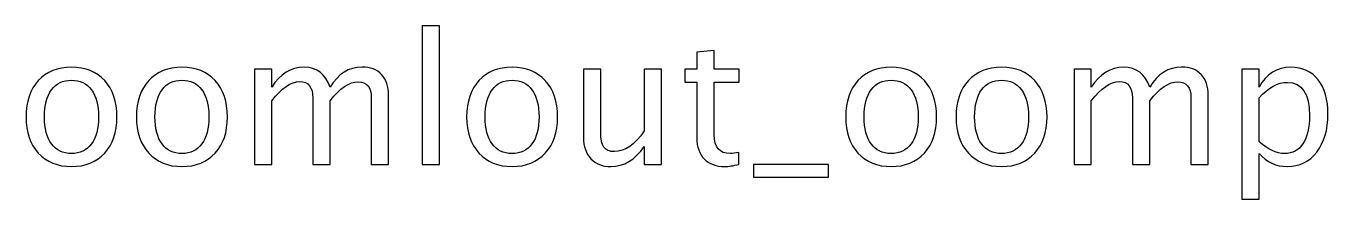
# Model space of a CAD drawing. Header units: centimetres. Extents: x -13.8 to 13.7, y -14.2 to 14.1.
# Drawn here: x -13.82 to -4.62, y 12.93 to 14.15 of the extents above; entities that cross this region are included whole.
import ezdxf

# ---------------------------------------------------------------- set-up
doc = ezdxf.new("R2010")
doc.units = ezdxf.units.CM
doc.header["$MEASUREMENT"] = 0
doc.layers.add('Layer 1', color=7, linetype='Continuous')

msp = doc.modelspace()

# ---------------------------------------------------------------- linework, layer by layer
at = {"layer": 'Layer 1'}
for points, knots in [([(-11.01936, 13.17044), (-11.01936, 13.17044), (-11.01936, 14.14961), (-11.01936, 14.14961), (-11.01936, 14.14961), (-11.01936, 14.14961), (-10.89744, 14.14961), (-10.89744, 14.14961), (-10.89744, 14.14961), (-10.89744, 14.14961), (-10.89744, 13.17044), (-10.89744, 13.17044), (-10.89744, 13.17044), (-10.89744, 13.17044), (-11.01936, 13.17044), (-11.01936, 13.17044)], [0, 0, 0, 0, 0.2, 0.2, 0.2, 0.2, 0.4, 0.4, 0.4, 0.4, 0.6, 0.6, 0.6, 0.6, 1, 1, 1, 1]), ([(-8.78289, 13.17065), (-8.82057, 13.16028), (-8.85337, 13.1552), (-8.8811, 13.1552), (-8.8811, 13.1552), (-8.94333, 13.1552), (-8.9918, 13.17298), (-9.02652, 13.20854), (-9.02652, 13.20854), (-9.06144, 13.2441), (-9.0788, 13.29342), (-9.0788, 13.35671), (-9.0788, 13.35671), (-9.0788, 13.35671), (-9.0788, 13.7521), (-9.0788, 13.7521), (-9.0788, 13.7521), (-9.0788, 13.7521), (-9.16304, 13.7521), (-9.16304, 13.7521), (-9.16304, 13.7521), (-9.16304, 13.7521), (-9.16304, 13.84354), (-9.16304, 13.84354), (-9.16304, 13.84354), (-9.16304, 13.84354), (-9.0788, 13.84354), (-9.0788, 13.84354), (-9.0788, 13.84354), (-9.0788, 13.84354), (-9.0788, 13.96525), (-9.0788, 13.96525), (-9.0788, 13.96525), (-9.0788, 13.96525), (-8.95688, 13.97689), (-8.95688, 13.97689), (-8.95688, 13.97689), (-8.95688, 13.97689), (-8.95688, 13.84354), (-8.95688, 13.84354), (-8.95688, 13.84354), (-8.95688, 13.84354), (-8.78035, 13.84354), (-8.78035, 13.84354), (-8.78035, 13.84354), (-8.78035, 13.84354), (-8.78035, 13.7521), (-8.78035, 13.7521), (-8.78035, 13.7521), (-8.78035, 13.7521), (-8.95688, 13.7521), (-8.95688, 13.7521), (-8.95688, 13.7521), (-8.95688, 13.7521), (-8.95688, 13.37872), (-8.95688, 13.37872), (-8.95688, 13.37872), (-8.95688, 13.29067), (-8.91857, 13.24664), (-8.84216, 13.24664), (-8.84216, 13.24664), (-8.82586, 13.24664), (-8.80617, 13.24939), (-8.78289, 13.25468), (-8.78289, 13.25468), (-8.78289, 13.25468), (-8.78289, 13.17065), (-8.78289, 13.17065)], [0, 0, 0, 0, 0.0555556, 0.0555556, 0.0555556, 0.0555556, 0.1111111, 0.1111111, 0.1111111, 0.1111111, 0.1666667, 0.1666667, 0.1666667, 0.1666667, 0.2222222, 0.2222222, 0.2222222, 0.2222222, 0.2777778, 0.2777778, 0.2777778, 0.2777778, 0.3333333, 0.3333333, 0.3333333, 0.3333333, 0.3888889, 0.3888889, 0.3888889, 0.3888889, 0.4444444, 0.4444444, 0.4444444, 0.4444444, 0.5, 0.5, 0.5, 0.5, 0.5555556, 0.5555556, 0.5555556, 0.5555556, 0.6111111, 0.6111111, 0.6111111, 0.6111111, 0.6666667, 0.6666667, 0.6666667, 0.6666667, 0.7222222, 0.7222222, 0.7222222, 0.7222222, 0.7777778, 0.7777778, 0.7777778, 0.7777778, 0.8333333, 0.8333333, 0.8333333, 0.8333333, 0.8888889, 0.8888889, 0.8888889, 0.8888889, 1, 1, 1, 1]), ([(-13.49755, 13.1552), (-13.5964, 13.1552), (-13.67471, 13.18674), (-13.73229, 13.24982), (-13.73229, 13.24982), (-13.79007, 13.31289), (-13.81886, 13.39862), (-13.81886, 13.50678), (-13.81886, 13.50678), (-13.81886, 13.61473), (-13.79007, 13.70024), (-13.73229, 13.76311), (-13.73229, 13.76311), (-13.67471, 13.82597), (-13.5964, 13.85751), (-13.49755, 13.85751), (-13.49755, 13.85751), (-13.3987, 13.85751), (-13.32038, 13.82597), (-13.26281, 13.76311), (-13.26281, 13.76311), (-13.20503, 13.70024), (-13.17624, 13.61473), (-13.17624, 13.50678), (-13.17624, 13.50678), (-13.17624, 13.39862), (-13.20503, 13.31289), (-13.26281, 13.24982), (-13.26281, 13.24982), (-13.32038, 13.18674), (-13.3987, 13.1552), (-13.49755, 13.1552)], [0, 0, 0, 0, 0.1111111, 0.1111111, 0.1111111, 0.1111111, 0.2222222, 0.2222222, 0.2222222, 0.2222222, 0.3333333, 0.3333333, 0.3333333, 0.3333333, 0.4444444, 0.4444444, 0.4444444, 0.4444444, 0.5555556, 0.5555556, 0.5555556, 0.5555556, 0.6666667, 0.6666667, 0.6666667, 0.6666667, 0.7777778, 0.7777778, 0.7777778, 0.7777778, 1, 1, 1, 1]), ([(-12.71735, 13.1552), (-12.8162, 13.1552), (-12.89451, 13.18674), (-12.95209, 13.24982), (-12.95209, 13.24982), (-13.00987, 13.31289), (-13.03866, 13.39862), (-13.03866, 13.50678), (-13.03866, 13.50678), (-13.03866, 13.61473), (-13.00987, 13.70024), (-12.95209, 13.76311), (-12.95209, 13.76311), (-12.89451, 13.82597), (-12.8162, 13.85751), (-12.71735, 13.85751), (-12.71735, 13.85751), (-12.6185, 13.85751), (-12.54018, 13.82597), (-12.48261, 13.76311), (-12.48261, 13.76311), (-12.42483, 13.70024), (-12.39604, 13.61473), (-12.39604, 13.50678), (-12.39604, 13.50678), (-12.39604, 13.39862), (-12.42483, 13.31289), (-12.48261, 13.24982), (-12.48261, 13.24982), (-12.54018, 13.18674), (-12.6185, 13.1552), (-12.71735, 13.1552)], [0, 0, 0, 0, 0.1111111, 0.1111111, 0.1111111, 0.1111111, 0.2222222, 0.2222222, 0.2222222, 0.2222222, 0.3333333, 0.3333333, 0.3333333, 0.3333333, 0.4444444, 0.4444444, 0.4444444, 0.4444444, 0.5555556, 0.5555556, 0.5555556, 0.5555556, 0.6666667, 0.6666667, 0.6666667, 0.6666667, 0.7777778, 0.7777778, 0.7777778, 0.7777778, 1, 1, 1, 1]), ([(-12.20512, 13.17044), (-12.20512, 13.17044), (-12.20512, 13.84354), (-12.20512, 13.84354), (-12.20512, 13.84354), (-12.20512, 13.84354), (-12.0832, 13.84354), (-12.0832, 13.84354), (-12.0832, 13.84354), (-12.0832, 13.84354), (-12.0832, 13.71633), (-12.0832, 13.71633), (-12.0832, 13.71633), (-12.02372, 13.81052), (-11.94752, 13.85751), (-11.85418, 13.85751), (-11.85418, 13.85751), (-11.76422, 13.85751), (-11.70305, 13.81052), (-11.67045, 13.71633), (-11.67045, 13.71633), (-11.61266, 13.81137), (-11.53731, 13.85878), (-11.44481, 13.85878), (-11.44481, 13.85878), (-11.38576, 13.85878), (-11.33983, 13.84142), (-11.30702, 13.8065), (-11.30702, 13.8065), (-11.27421, 13.77157), (-11.2577, 13.72268), (-11.2577, 13.65981), (-11.2577, 13.65981), (-11.2577, 13.65981), (-11.2577, 13.17044), (-11.2577, 13.17044), (-11.2577, 13.17044), (-11.2577, 13.17044), (-11.37962, 13.17044), (-11.37962, 13.17044), (-11.37962, 13.17044), (-11.37962, 13.17044), (-11.37962, 13.63971), (-11.37962, 13.63971), (-11.37962, 13.63971), (-11.37962, 13.71633), (-11.4101, 13.75464), (-11.47106, 13.75464), (-11.47106, 13.75464), (-11.53435, 13.75464), (-11.60081, 13.70998), (-11.67045, 13.62044), (-11.67045, 13.62044), (-11.67045, 13.62044), (-11.67045, 13.17044), (-11.67045, 13.17044), (-11.67045, 13.17044), (-11.67045, 13.17044), (-11.79237, 13.17044), (-11.79237, 13.17044), (-11.79237, 13.17044), (-11.79237, 13.17044), (-11.79237, 13.64013), (-11.79237, 13.64013), (-11.79237, 13.64013), (-11.79237, 13.71739), (-11.82327, 13.75591), (-11.88529, 13.75591), (-11.88529, 13.75591), (-11.94689, 13.75591), (-12.01293, 13.71104), (-12.0832, 13.62108), (-12.0832, 13.62108), (-12.0832, 13.62108), (-12.0832, 13.17044), (-12.0832, 13.17044), (-12.0832, 13.17044), (-12.0832, 13.17044), (-12.20512, 13.17044), (-12.20512, 13.17044)], [0, 0, 0, 0, 0.047619, 0.047619, 0.047619, 0.047619, 0.0952381, 0.0952381, 0.0952381, 0.0952381, 0.1428571, 0.1428571, 0.1428571, 0.1428571, 0.1904762, 0.1904762, 0.1904762, 0.1904762, 0.2380952, 0.2380952, 0.2380952, 0.2380952, 0.2857143, 0.2857143, 0.2857143, 0.2857143, 0.3333333, 0.3333333, 0.3333333, 0.3333333, 0.3809524, 0.3809524, 0.3809524, 0.3809524, 0.4285714, 0.4285714, 0.4285714, 0.4285714, 0.4761905, 0.4761905, 0.4761905, 0.4761905, 0.5238095, 0.5238095, 0.5238095, 0.5238095, 0.5714286, 0.5714286, 0.5714286, 0.5714286, 0.6190476, 0.6190476, 0.6190476, 0.6190476, 0.6666667, 0.6666667, 0.6666667, 0.6666667, 0.7142857, 0.7142857, 0.7142857, 0.7142857, 0.7619048, 0.7619048, 0.7619048, 0.7619048, 0.8095238, 0.8095238, 0.8095238, 0.8095238, 0.8571429, 0.8571429, 0.8571429, 0.8571429, 0.9047619, 0.9047619, 0.9047619, 0.9047619, 1, 1, 1, 1]), ([(-10.38436, 13.1552), (-10.48321, 13.1552), (-10.56152, 13.18674), (-10.6191, 13.24982), (-10.6191, 13.24982), (-10.67688, 13.31289), (-10.70567, 13.39862), (-10.70567, 13.50678), (-10.70567, 13.50678), (-10.70567, 13.61473), (-10.67688, 13.70024), (-10.6191, 13.76311), (-10.6191, 13.76311), (-10.56152, 13.82597), (-10.48321, 13.85751), (-10.38436, 13.85751), (-10.38436, 13.85751), (-10.28551, 13.85751), (-10.20719, 13.82597), (-10.14962, 13.76311), (-10.14962, 13.76311), (-10.09184, 13.70024), (-10.06305, 13.61473), (-10.06305, 13.50678), (-10.06305, 13.50678), (-10.06305, 13.39862), (-10.09184, 13.31289), (-10.14962, 13.24982), (-10.14962, 13.24982), (-10.20719, 13.18674), (-10.28551, 13.1552), (-10.38436, 13.1552)], [0, 0, 0, 0, 0.1111111, 0.1111111, 0.1111111, 0.1111111, 0.2222222, 0.2222222, 0.2222222, 0.2222222, 0.3333333, 0.3333333, 0.3333333, 0.3333333, 0.4444444, 0.4444444, 0.4444444, 0.4444444, 0.5555556, 0.5555556, 0.5555556, 0.5555556, 0.6666667, 0.6666667, 0.6666667, 0.6666667, 0.7777778, 0.7777778, 0.7777778, 0.7777778, 1, 1, 1, 1]), ([(-9.45049, 13.17044), (-9.45049, 13.17044), (-9.45049, 13.29702), (-9.45049, 13.29702), (-9.45049, 13.29702), (-9.51547, 13.2024), (-9.59442, 13.1552), (-9.68713, 13.1552), (-9.68713, 13.1552), (-9.74598, 13.1552), (-9.79275, 13.17362), (-9.82747, 13.21066), (-9.82747, 13.21066), (-9.86239, 13.2477), (-9.87975, 13.29744), (-9.87975, 13.36031), (-9.87975, 13.36031), (-9.87975, 13.36031), (-9.87975, 13.84354), (-9.87975, 13.84354), (-9.87975, 13.84354), (-9.87975, 13.84354), (-9.75783, 13.84354), (-9.75783, 13.84354), (-9.75783, 13.84354), (-9.75783, 13.84354), (-9.75783, 13.4001), (-9.75783, 13.4001), (-9.75783, 13.4001), (-9.75783, 13.34951), (-9.75042, 13.31374), (-9.73582, 13.29257), (-9.73582, 13.29257), (-9.721, 13.27119), (-9.69645, 13.26061), (-9.66194, 13.26061), (-9.66194, 13.26061), (-9.58744, 13.26061), (-9.51674, 13.30951), (-9.45049, 13.40751), (-9.45049, 13.40751), (-9.45049, 13.40751), (-9.45049, 13.84354), (-9.45049, 13.84354), (-9.45049, 13.84354), (-9.45049, 13.84354), (-9.32857, 13.84354), (-9.32857, 13.84354), (-9.32857, 13.84354), (-9.32857, 13.84354), (-9.32857, 13.17044), (-9.32857, 13.17044), (-9.32857, 13.17044), (-9.32857, 13.17044), (-9.45049, 13.17044), (-9.45049, 13.17044)], [0, 0, 0, 0, 0.0666667, 0.0666667, 0.0666667, 0.0666667, 0.1333333, 0.1333333, 0.1333333, 0.1333333, 0.2, 0.2, 0.2, 0.2, 0.2666667, 0.2666667, 0.2666667, 0.2666667, 0.3333333, 0.3333333, 0.3333333, 0.3333333, 0.4, 0.4, 0.4, 0.4, 0.4666667, 0.4666667, 0.4666667, 0.4666667, 0.5333333, 0.5333333, 0.5333333, 0.5333333, 0.6, 0.6, 0.6, 0.6, 0.6666667, 0.6666667, 0.6666667, 0.6666667, 0.7333333, 0.7333333, 0.7333333, 0.7333333, 0.8, 0.8, 0.8, 0.8, 0.8666667, 0.8666667, 0.8666667, 0.8666667, 1, 1, 1, 1]), ([(-7.70593, 13.1552), (-7.80478, 13.1552), (-7.88309, 13.18674), (-7.94067, 13.24982), (-7.94067, 13.24982), (-7.99845, 13.31289), (-8.02724, 13.39862), (-8.02724, 13.50678), (-8.02724, 13.50678), (-8.02724, 13.61473), (-7.99845, 13.70024), (-7.94067, 13.76311), (-7.94067, 13.76311), (-7.88309, 13.82597), (-7.80478, 13.85751), (-7.70593, 13.85751), (-7.70593, 13.85751), (-7.60708, 13.85751), (-7.52876, 13.82597), (-7.47119, 13.76311), (-7.47119, 13.76311), (-7.41341, 13.70024), (-7.38462, 13.61473), (-7.38462, 13.50678), (-7.38462, 13.50678), (-7.38462, 13.39862), (-7.41341, 13.31289), (-7.47119, 13.24982), (-7.47119, 13.24982), (-7.52876, 13.18674), (-7.60708, 13.1552), (-7.70593, 13.1552)], [0, 0, 0, 0, 0.1111111, 0.1111111, 0.1111111, 0.1111111, 0.2222222, 0.2222222, 0.2222222, 0.2222222, 0.3333333, 0.3333333, 0.3333333, 0.3333333, 0.4444444, 0.4444444, 0.4444444, 0.4444444, 0.5555556, 0.5555556, 0.5555556, 0.5555556, 0.6666667, 0.6666667, 0.6666667, 0.6666667, 0.7777778, 0.7777778, 0.7777778, 0.7777778, 1, 1, 1, 1]), ([(-6.92573, 13.1552), (-7.02458, 13.1552), (-7.10289, 13.18674), (-7.16047, 13.24982), (-7.16047, 13.24982), (-7.21825, 13.31289), (-7.24704, 13.39862), (-7.24704, 13.50678), (-7.24704, 13.50678), (-7.24704, 13.61473), (-7.21825, 13.70024), (-7.16047, 13.76311), (-7.16047, 13.76311), (-7.10289, 13.82597), (-7.02458, 13.85751), (-6.92573, 13.85751), (-6.92573, 13.85751), (-6.82688, 13.85751), (-6.74856, 13.82597), (-6.69099, 13.76311), (-6.69099, 13.76311), (-6.63321, 13.70024), (-6.60442, 13.61473), (-6.60442, 13.50678), (-6.60442, 13.50678), (-6.60442, 13.39862), (-6.63321, 13.31289), (-6.69099, 13.24982), (-6.69099, 13.24982), (-6.74856, 13.18674), (-6.82688, 13.1552), (-6.92573, 13.1552)], [0, 0, 0, 0, 0.1111111, 0.1111111, 0.1111111, 0.1111111, 0.2222222, 0.2222222, 0.2222222, 0.2222222, 0.3333333, 0.3333333, 0.3333333, 0.3333333, 0.4444444, 0.4444444, 0.4444444, 0.4444444, 0.5555556, 0.5555556, 0.5555556, 0.5555556, 0.6666667, 0.6666667, 0.6666667, 0.6666667, 0.7777778, 0.7777778, 0.7777778, 0.7777778, 1, 1, 1, 1]), ([(-6.4135, 13.17044), (-6.4135, 13.17044), (-6.4135, 13.84354), (-6.4135, 13.84354), (-6.4135, 13.84354), (-6.4135, 13.84354), (-6.29158, 13.84354), (-6.29158, 13.84354), (-6.29158, 13.84354), (-6.29158, 13.84354), (-6.29158, 13.71633), (-6.29158, 13.71633), (-6.29158, 13.71633), (-6.2321, 13.81052), (-6.1559, 13.85751), (-6.06256, 13.85751), (-6.06256, 13.85751), (-5.9726, 13.85751), (-5.91143, 13.81052), (-5.87883, 13.71633), (-5.87883, 13.71633), (-5.82104, 13.81137), (-5.74569, 13.85878), (-5.65319, 13.85878), (-5.65319, 13.85878), (-5.59414, 13.85878), (-5.54821, 13.84142), (-5.5154, 13.8065), (-5.5154, 13.8065), (-5.48259, 13.77157), (-5.46608, 13.72268), (-5.46608, 13.65981), (-5.46608, 13.65981), (-5.46608, 13.65981), (-5.46608, 13.17044), (-5.46608, 13.17044), (-5.46608, 13.17044), (-5.46608, 13.17044), (-5.588, 13.17044), (-5.588, 13.17044), (-5.588, 13.17044), (-5.588, 13.17044), (-5.588, 13.63971), (-5.588, 13.63971), (-5.588, 13.63971), (-5.588, 13.71633), (-5.61848, 13.75464), (-5.67944, 13.75464), (-5.67944, 13.75464), (-5.74273, 13.75464), (-5.80919, 13.70998), (-5.87883, 13.62044), (-5.87883, 13.62044), (-5.87883, 13.62044), (-5.87883, 13.17044), (-5.87883, 13.17044), (-5.87883, 13.17044), (-5.87883, 13.17044), (-6.00075, 13.17044), (-6.00075, 13.17044), (-6.00075, 13.17044), (-6.00075, 13.17044), (-6.00075, 13.64013), (-6.00075, 13.64013), (-6.00075, 13.64013), (-6.00075, 13.71739), (-6.03165, 13.75591), (-6.09367, 13.75591), (-6.09367, 13.75591), (-6.15527, 13.75591), (-6.22131, 13.71104), (-6.29158, 13.62108), (-6.29158, 13.62108), (-6.29158, 13.62108), (-6.29158, 13.17044), (-6.29158, 13.17044), (-6.29158, 13.17044), (-6.29158, 13.17044), (-6.4135, 13.17044), (-6.4135, 13.17044)], [0, 0, 0, 0, 0.047619, 0.047619, 0.047619, 0.047619, 0.0952381, 0.0952381, 0.0952381, 0.0952381, 0.1428571, 0.1428571, 0.1428571, 0.1428571, 0.1904762, 0.1904762, 0.1904762, 0.1904762, 0.2380952, 0.2380952, 0.2380952, 0.2380952, 0.2857143, 0.2857143, 0.2857143, 0.2857143, 0.3333333, 0.3333333, 0.3333333, 0.3333333, 0.3809524, 0.3809524, 0.3809524, 0.3809524, 0.4285714, 0.4285714, 0.4285714, 0.4285714, 0.4761905, 0.4761905, 0.4761905, 0.4761905, 0.5238095, 0.5238095, 0.5238095, 0.5238095, 0.5714286, 0.5714286, 0.5714286, 0.5714286, 0.6190476, 0.6190476, 0.6190476, 0.6190476, 0.6666667, 0.6666667, 0.6666667, 0.6666667, 0.7142857, 0.7142857, 0.7142857, 0.7142857, 0.7619048, 0.7619048, 0.7619048, 0.7619048, 0.8095238, 0.8095238, 0.8095238, 0.8095238, 0.8571429, 0.8571429, 0.8571429, 0.8571429, 0.9047619, 0.9047619, 0.9047619, 0.9047619, 1, 1, 1, 1]), ([(-5.22774, 12.92533), (-5.22774, 12.92533), (-5.22774, 13.84354), (-5.22774, 13.84354), (-5.22774, 13.84354), (-5.22774, 13.84354), (-5.10582, 13.84354), (-5.10582, 13.84354), (-5.10582, 13.84354), (-5.10582, 13.84354), (-5.10582, 13.71633), (-5.10582, 13.71633), (-5.10582, 13.71633), (-5.05587, 13.81052), (-4.98072, 13.85751), (-4.88061, 13.85751), (-4.88061, 13.85751), (-4.79954, 13.85751), (-4.73583, 13.82809), (-4.68926, 13.76903), (-4.68926, 13.76903), (-4.64269, 13.70998), (-4.61941, 13.62933), (-4.61941, 13.5271), (-4.61941, 13.5271), (-4.61941, 13.41576), (-4.64587, 13.3258), (-4.69857, 13.25765), (-4.69857, 13.25765), (-4.75128, 13.18928), (-4.8207, 13.1552), (-4.90664, 13.1552), (-4.90664, 13.1552), (-4.98644, 13.1552), (-5.0529, 13.18568), (-5.10582, 13.24685), (-5.10582, 13.24685), (-5.10582, 13.24685), (-5.10582, 12.92533), (-5.10582, 12.92533), (-5.10582, 12.92533), (-5.10582, 12.92533), (-5.22774, 12.92533), (-5.22774, 12.92533)], [0, 0, 0, 0, 0.0833333, 0.0833333, 0.0833333, 0.0833333, 0.1666667, 0.1666667, 0.1666667, 0.1666667, 0.25, 0.25, 0.25, 0.25, 0.3333333, 0.3333333, 0.3333333, 0.3333333, 0.4166667, 0.4166667, 0.4166667, 0.4166667, 0.5, 0.5, 0.5, 0.5, 0.5833333, 0.5833333, 0.5833333, 0.5833333, 0.6666667, 0.6666667, 0.6666667, 0.6666667, 0.75, 0.75, 0.75, 0.75, 0.8333333, 0.8333333, 0.8333333, 0.8333333, 1, 1, 1, 1]), ([(-13.49776, 13.24664), (-13.43744, 13.24664), (-13.39045, 13.26929), (-13.357, 13.3148), (-13.357, 13.3148), (-13.32377, 13.36009), (-13.30705, 13.42423), (-13.30705, 13.50678), (-13.30705, 13.50678), (-13.30705, 13.58912), (-13.32377, 13.65304), (-13.357, 13.69834), (-13.357, 13.69834), (-13.39045, 13.74342), (-13.43744, 13.76607), (-13.49776, 13.76607), (-13.49776, 13.76607), (-13.5583, 13.76607), (-13.60529, 13.74342), (-13.63831, 13.69834), (-13.63831, 13.69834), (-13.67154, 13.65304), (-13.68805, 13.58912), (-13.68805, 13.50678), (-13.68805, 13.50678), (-13.68805, 13.42423), (-13.67154, 13.36009), (-13.63831, 13.3148), (-13.63831, 13.3148), (-13.60529, 13.26929), (-13.5583, 13.24664), (-13.49776, 13.24664)], [0, 0, 0, 0, 0.1111111, 0.1111111, 0.1111111, 0.1111111, 0.2222222, 0.2222222, 0.2222222, 0.2222222, 0.3333333, 0.3333333, 0.3333333, 0.3333333, 0.4444444, 0.4444444, 0.4444444, 0.4444444, 0.5555556, 0.5555556, 0.5555556, 0.5555556, 0.6666667, 0.6666667, 0.6666667, 0.6666667, 0.7777778, 0.7777778, 0.7777778, 0.7777778, 1, 1, 1, 1]), ([(-12.71756, 13.24664), (-12.65724, 13.24664), (-12.61025, 13.26929), (-12.5768, 13.3148), (-12.5768, 13.3148), (-12.54357, 13.36009), (-12.52685, 13.42423), (-12.52685, 13.50678), (-12.52685, 13.50678), (-12.52685, 13.58912), (-12.54357, 13.65304), (-12.5768, 13.69834), (-12.5768, 13.69834), (-12.61025, 13.74342), (-12.65724, 13.76607), (-12.71756, 13.76607), (-12.71756, 13.76607), (-12.7781, 13.76607), (-12.82509, 13.74342), (-12.85811, 13.69834), (-12.85811, 13.69834), (-12.89134, 13.65304), (-12.90785, 13.58912), (-12.90785, 13.50678), (-12.90785, 13.50678), (-12.90785, 13.42423), (-12.89134, 13.36009), (-12.85811, 13.3148), (-12.85811, 13.3148), (-12.82509, 13.26929), (-12.7781, 13.24664), (-12.71756, 13.24664)], [0, 0, 0, 0, 0.1111111, 0.1111111, 0.1111111, 0.1111111, 0.2222222, 0.2222222, 0.2222222, 0.2222222, 0.3333333, 0.3333333, 0.3333333, 0.3333333, 0.4444444, 0.4444444, 0.4444444, 0.4444444, 0.5555556, 0.5555556, 0.5555556, 0.5555556, 0.6666667, 0.6666667, 0.6666667, 0.6666667, 0.7777778, 0.7777778, 0.7777778, 0.7777778, 1, 1, 1, 1]), ([(-10.38457, 13.24664), (-10.32425, 13.24664), (-10.27726, 13.26929), (-10.24381, 13.3148), (-10.24381, 13.3148), (-10.21058, 13.36009), (-10.19386, 13.42423), (-10.19386, 13.50678), (-10.19386, 13.50678), (-10.19386, 13.58912), (-10.21058, 13.65304), (-10.24381, 13.69834), (-10.24381, 13.69834), (-10.27726, 13.74342), (-10.32425, 13.76607), (-10.38457, 13.76607), (-10.38457, 13.76607), (-10.44511, 13.76607), (-10.4921, 13.74342), (-10.52512, 13.69834), (-10.52512, 13.69834), (-10.55835, 13.65304), (-10.57486, 13.58912), (-10.57486, 13.50678), (-10.57486, 13.50678), (-10.57486, 13.42423), (-10.55835, 13.36009), (-10.52512, 13.3148), (-10.52512, 13.3148), (-10.4921, 13.26929), (-10.44511, 13.24664), (-10.38457, 13.24664)], [0, 0, 0, 0, 0.1111111, 0.1111111, 0.1111111, 0.1111111, 0.2222222, 0.2222222, 0.2222222, 0.2222222, 0.3333333, 0.3333333, 0.3333333, 0.3333333, 0.4444444, 0.4444444, 0.4444444, 0.4444444, 0.5555556, 0.5555556, 0.5555556, 0.5555556, 0.6666667, 0.6666667, 0.6666667, 0.6666667, 0.7777778, 0.7777778, 0.7777778, 0.7777778, 1, 1, 1, 1]), ([(-7.70614, 13.24664), (-7.64582, 13.24664), (-7.59883, 13.26929), (-7.56538, 13.3148), (-7.56538, 13.3148), (-7.53215, 13.36009), (-7.51543, 13.42423), (-7.51543, 13.50678), (-7.51543, 13.50678), (-7.51543, 13.58912), (-7.53215, 13.65304), (-7.56538, 13.69834), (-7.56538, 13.69834), (-7.59883, 13.74342), (-7.64582, 13.76607), (-7.70614, 13.76607), (-7.70614, 13.76607), (-7.76668, 13.76607), (-7.81367, 13.74342), (-7.84669, 13.69834), (-7.84669, 13.69834), (-7.87992, 13.65304), (-7.89643, 13.58912), (-7.89643, 13.50678), (-7.89643, 13.50678), (-7.89643, 13.42423), (-7.87992, 13.36009), (-7.84669, 13.3148), (-7.84669, 13.3148), (-7.81367, 13.26929), (-7.76668, 13.24664), (-7.70614, 13.24664)], [0, 0, 0, 0, 0.1111111, 0.1111111, 0.1111111, 0.1111111, 0.2222222, 0.2222222, 0.2222222, 0.2222222, 0.3333333, 0.3333333, 0.3333333, 0.3333333, 0.4444444, 0.4444444, 0.4444444, 0.4444444, 0.5555556, 0.5555556, 0.5555556, 0.5555556, 0.6666667, 0.6666667, 0.6666667, 0.6666667, 0.7777778, 0.7777778, 0.7777778, 0.7777778, 1, 1, 1, 1]), ([(-6.92594, 13.24664), (-6.86562, 13.24664), (-6.81863, 13.26929), (-6.78518, 13.3148), (-6.78518, 13.3148), (-6.75195, 13.36009), (-6.73523, 13.42423), (-6.73523, 13.50678), (-6.73523, 13.50678), (-6.73523, 13.58912), (-6.75195, 13.65304), (-6.78518, 13.69834), (-6.78518, 13.69834), (-6.81863, 13.74342), (-6.86562, 13.76607), (-6.92594, 13.76607), (-6.92594, 13.76607), (-6.98648, 13.76607), (-7.03347, 13.74342), (-7.06649, 13.69834), (-7.06649, 13.69834), (-7.09972, 13.65304), (-7.11623, 13.58912), (-7.11623, 13.50678), (-7.11623, 13.50678), (-7.11623, 13.42423), (-7.09972, 13.36009), (-7.06649, 13.3148), (-7.06649, 13.3148), (-7.03347, 13.26929), (-6.98648, 13.24664), (-6.92594, 13.24664)], [0, 0, 0, 0, 0.1111111, 0.1111111, 0.1111111, 0.1111111, 0.2222222, 0.2222222, 0.2222222, 0.2222222, 0.3333333, 0.3333333, 0.3333333, 0.3333333, 0.4444444, 0.4444444, 0.4444444, 0.4444444, 0.5555556, 0.5555556, 0.5555556, 0.5555556, 0.6666667, 0.6666667, 0.6666667, 0.6666667, 0.7777778, 0.7777778, 0.7777778, 0.7777778, 1, 1, 1, 1]), ([(-5.10582, 13.33088), (-5.04295, 13.27479), (-4.98305, 13.24664), (-4.92611, 13.24664), (-4.92611, 13.24664), (-4.87002, 13.24664), (-4.82663, 13.27014), (-4.79615, 13.31691), (-4.79615, 13.31691), (-4.76546, 13.36369), (-4.75022, 13.42952), (-4.75022, 13.51461), (-4.75022, 13.51461), (-4.75022, 13.67209), (-4.80229, 13.75083), (-4.90643, 13.75083), (-4.90643, 13.75083), (-4.97459, 13.75083), (-5.04105, 13.714), (-5.10582, 13.64013), (-5.10582, 13.64013), (-5.10582, 13.64013), (-5.10582, 13.33088), (-5.10582, 13.33088)], [0, 0, 0, 0, 0.1428571, 0.1428571, 0.1428571, 0.1428571, 0.2857143, 0.2857143, 0.2857143, 0.2857143, 0.4285714, 0.4285714, 0.4285714, 0.4285714, 0.5714286, 0.5714286, 0.5714286, 0.5714286, 0.7142857, 0.7142857, 0.7142857, 0.7142857, 1, 1, 1, 1]), ([(-8.67748, 13.079), (-8.67748, 13.079), (-8.67748, 13.17044), (-8.67748, 13.17044), (-8.67748, 13.17044), (-8.67748, 13.17044), (-8.14916, 13.17044), (-8.14916, 13.17044), (-8.14916, 13.17044), (-8.14916, 13.17044), (-8.14916, 13.079), (-8.14916, 13.079), (-8.14916, 13.079), (-8.14916, 13.079), (-8.67748, 13.079), (-8.67748, 13.079)], [0, 0, 0, 0, 0.2, 0.2, 0.2, 0.2, 0.4, 0.4, 0.4, 0.4, 0.6, 0.6, 0.6, 0.6, 1, 1, 1, 1])]:
    msp.add_open_spline(points, degree=3, knots=knots, dxfattribs=at)

doc.saveas('drawing.dxf')
